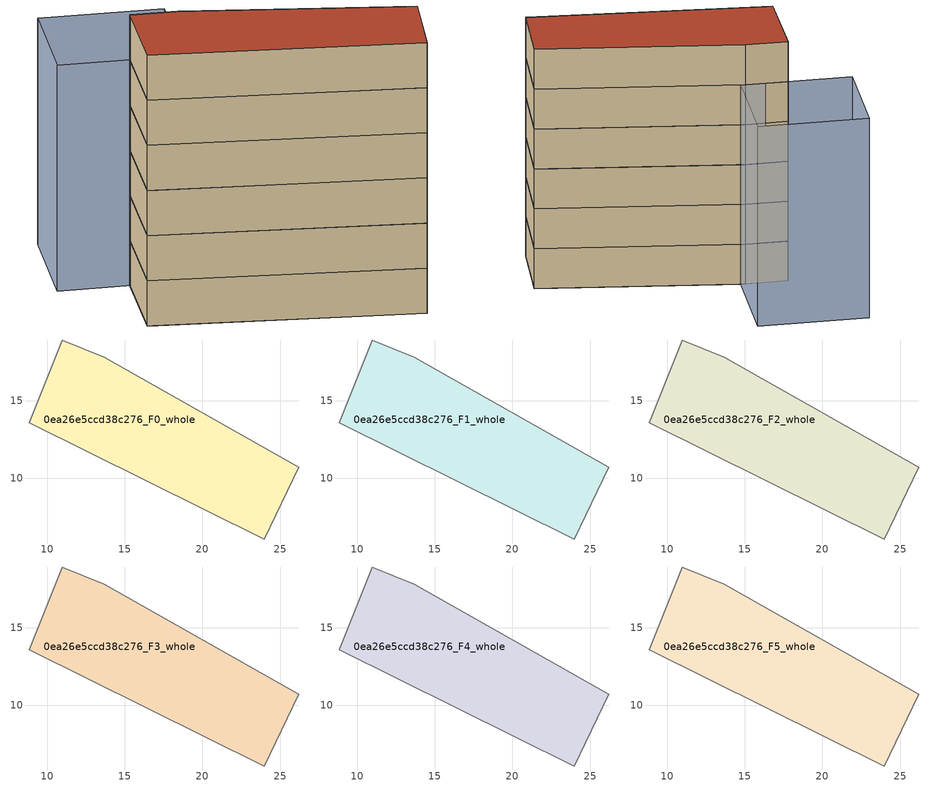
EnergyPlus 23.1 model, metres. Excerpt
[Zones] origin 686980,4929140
0ea26e5ccd38c276_F0_whole
 floor ground (EU_floor_Construction): 23.97,6.09 26.22,10.74 13.68,17.82 10.97,18.92 8.82,13.58 z0
 wall adiabatic (EU_wall_Construction): 23.97,6.09 8.82,13.58 10.97,18.92 13.68,17.82 26.22,10.74 23.97,6.09 z0:3
0ea26e5ccd38c276_F1_whole
 floor to 0ea26e5ccd38c276_F0_whole (EU_floor_Construction): 23.97,6.09 26.22,10.74 13.68,17.82 10.97,18.92 8.82,13.58 z3
 wall adiabatic (EU_wall_Construction): 23.97,6.09 8.82,13.58 10.97,18.92 13.68,17.82 26.22,10.74 23.97,6.09 z3:6
0ea26e5ccd38c276_F2_whole
 floor to 0ea26e5ccd38c276_F1_whole (EU_floor_Construction): 23.97,6.09 26.22,10.74 13.68,17.82 10.97,18.92 8.82,13.58 z6
 wall adiabatic (EU_wall_Construction): 23.97,6.09 8.82,13.58 10.97,18.92 13.68,17.82 26.22,10.74 23.97,6.09 z6:9
0ea26e5ccd38c276_F3_whole
 floor to 0ea26e5ccd38c276_F2_whole (EU_floor_Construction): 23.97,6.09 26.22,10.74 13.68,17.82 10.97,18.92 8.82,13.58 z9
 wall adiabatic (EU_wall_Construction): 23.97,6.09 8.82,13.58 10.97,18.92 13.68,17.82 26.22,10.74 23.97,6.09 z9:12
0ea26e5ccd38c276_F4_whole
 floor to 0ea26e5ccd38c276_F3_whole (EU_floor_Construction): 23.97,6.09 26.22,10.74 13.68,17.82 10.97,18.92 8.82,13.58 z12
 wall adiabatic (EU_wall_Construction): 23.97,6.09 8.82,13.58 10.97,18.92 13.68,17.82 26.22,10.74 23.97,6.09 z12:15
0ea26e5ccd38c276_F5_whole
 floor to 0ea26e5ccd38c276_F4_whole (EU_floor_Construction): 23.97,6.09 26.22,10.74 13.68,17.82 10.97,18.92 8.82,13.58 z15
 wall adiabatic (EU_wall_Construction): 23.97,6.09 8.82,13.58 10.97,18.92 13.68,17.82 26.22,10.74 23.97,6.09 z15:18
 roof outside (EU_roof_Construction): 26.22,10.74 23.97,6.09 8.82,13.58 10.97,18.92 13.68,17.82 z18
shading: 14.01,17.68 6.88,20.6 / 6.88,20.6 9.41,26.79 / 9.41,26.79 16.54,23.88 / 16.54,23.88 14.01,17.68 z0:15
[Building]
EU S2 Campaign: North Axis=0; Terrain=City; Solar Distribution=FullExterior
[Site:Location]
Bologna: Latitude=44.5; Longitude=11.25; Time Zone=1; Elevation=37
[SizingPeriod:WeatherFileDays]
AnnualSizingPeriod: Begin Month=1; Begin Day of Month=1; End Month=12; End Day of Month=31; Day of Week for Start Day=Monday; Use Weather File Daylight Saving Period=No; Use Weather File Rain and Snow Indicators=No
[MATERIAL]
EU_InternalMass_Material: Roughness=MediumRough; Thickness=0.1; Conductivity=1; Density=1800; Specific Heat=900; Thermal Absorptance=0.9; Solar Absorptance=0.7; Visible Absorptance=0.7
[MATERIAL:NOMASS] Roughness=MediumRough; Thermal Absorptance=0.9; Solar Absorptance=0.7; Visible Absorptance=0.7
Name | Thermal Resistance
EU_wall_NoMass | 0.905828
EU_roof_NoMass | 0.37593
EU_floor_NoMass | 0.67114
[CONSTRUCTION]
EU_wall_Construction: EU_wall_NoMass
EU_roof_Construction: EU_roof_NoMass
EU_floor_Construction: EU_floor_NoMass
EU_InternalMass_Construction: EU_InternalMass_Material
[ZONE] Type=1; Multiplier=1; Ceiling Height=autocalculate; Floor Area=autocalculate; Part of Total Floor Area=Yes
Name | Volume
0ea26e5ccd38c276_F0_whole | 287.383
0ea26e5ccd38c276_F1_whole; 0ea26e5ccd38c276_F2_whole; 0ea26e5ccd38c276_F3_whole; 0ea26e5ccd38c276_F4_whole; 0ea26e5ccd38c276_F5_whole | 287.384
[INTERNALMASS] Construction=EU_InternalMass_Construction; Surface Area=95.7947
Name | Zone or ZoneList
0ea26e5ccd38c276_F0_whole_EU_InternalMass | 0ea26e5ccd38c276_F0_whole
0ea26e5ccd38c276_F1_whole_EU_InternalMass | 0ea26e5ccd38c276_F1_whole
0ea26e5ccd38c276_F2_whole_EU_InternalMass | 0ea26e5ccd38c276_F2_whole
0ea26e5ccd38c276_F3_whole_EU_InternalMass | 0ea26e5ccd38c276_F3_whole
0ea26e5ccd38c276_F4_whole_EU_InternalMass | 0ea26e5ccd38c276_F4_whole
0ea26e5ccd38c276_F5_whole_EU_InternalMass | 0ea26e5ccd38c276_F5_whole
[OTHEREQUIPMENT] Fuel Type=Electricity; Design Level Calculation Method=Watts/Area; Power per Zone Floor Area=1; Fraction Latent=0; Fraction Radiant=0; Fraction Lost=0; Carbon Dioxide Generation Rate=0; EndUse Subcategory=EU_Step8_InternalGains
Name | Zone or ZoneList or Space or SpaceList | Schedule
EU_Step8_InternalGain_0ea26e5ccd38c276_F0_whole_f000 | 0ea26e5ccd38c276_F0_whole | EU_Step8_GainSchedule_0ea26e5ccd38c276_F0_whole_f000
EU_Step8_InternalGain_0ea26e5ccd38c276_F1_whole_f000 | 0ea26e5ccd38c276_F1_whole | EU_Step8_GainSchedule_0ea26e5ccd38c276_F1_whole_f000
EU_Step8_InternalGain_0ea26e5ccd38c276_F2_whole_f000 | 0ea26e5ccd38c276_F2_whole | EU_Step8_GainSchedule_0ea26e5ccd38c276_F2_whole_f000
EU_Step8_InternalGain_0ea26e5ccd38c276_F3_whole_f000 | 0ea26e5ccd38c276_F3_whole | EU_Step8_GainSchedule_0ea26e5ccd38c276_F3_whole_f000
EU_Step8_InternalGain_0ea26e5ccd38c276_F4_whole_f000 | 0ea26e5ccd38c276_F4_whole | EU_Step8_GainSchedule_0ea26e5ccd38c276_F4_whole_f000
EU_Step8_InternalGain_0ea26e5ccd38c276_F5_whole_f000 | 0ea26e5ccd38c276_F5_whole | EU_Step8_GainSchedule_0ea26e5ccd38c276_F5_whole_f000
[ZONEVENTILATION:DESIGNFLOWRATE] Schedule=EU_AlwaysOn; Design Flow Rate Calculation Method=AirChanges/Hour; Air Changes per Hour=0.73129; Ventilation Type=Natural; Fan Pressure Rise=0; Fan Total Efficiency=1; Constant Term Coefficient=1; Temperature Term Coefficient=0; Velocity Term Coefficient=0; Velocity Squared Term Coefficient=0; Minimum Indoor Temperature=-100; Maximum Indoor Temperature=100; Delta Temperature=-100; Minimum Outdoor Temperature=-100; Maximum Outdoor Temperature=100; Maximum Wind Speed=40
Name | Zone or ZoneList or Space or SpaceList
EU_ConstantAir_0ea26e5ccd38c276_F0_whole | 0ea26e5ccd38c276_F0_whole
EU_ConstantAir_0ea26e5ccd38c276_F1_whole | 0ea26e5ccd38c276_F1_whole
EU_ConstantAir_0ea26e5ccd38c276_F2_whole | 0ea26e5ccd38c276_F2_whole
EU_ConstantAir_0ea26e5ccd38c276_F3_whole | 0ea26e5ccd38c276_F3_whole
EU_ConstantAir_0ea26e5ccd38c276_F4_whole | 0ea26e5ccd38c276_F4_whole
EU_ConstantAir_0ea26e5ccd38c276_F5_whole | 0ea26e5ccd38c276_F5_whole
[HVACTEMPLATE:THERMOSTAT] Constant Heating Setpoint=20; Constant Cooling Setpoint=50
EU_HeatOnly_0ea26e5ccd38c276_F0_whole; EU_HeatOnly_0ea26e5ccd38c276_F1_whole; EU_HeatOnly_0ea26e5ccd38c276_F2_whole; EU_HeatOnly_0ea26e5ccd38c276_F3_whole; EU_HeatOnly_0ea26e5ccd38c276_F4_whole; EU_HeatOnly_0ea26e5ccd38c276_F5_whole
[HVACTEMPLATE:ZONE:IDEALLOADSAIRSYSTEM] System Availability Schedule=EU_AlwaysOn; Maximum Heating Supply Air Temperature=50; Minimum Cooling Supply Air Temperature=13; Maximum Heating Supply Air Humidity Ratio=0.0156; Minimum Cooling Supply Air Humidity Ratio=0.0077; Heating Limit=NoLimit; Cooling Limit=NoLimit; Heating Availability Schedule=EU_AlwaysOn; Cooling Availability Schedule=EU_CoolingOff; Dehumidification Control Type=ConstantSensibleHeatRatio; Cooling Sensible Heat Ratio=0.7; Dehumidification Setpoint=60; Humidification Control Type=None; Humidification Setpoint=30; Outdoor Air Method=None; Outdoor Air Flow Rate per Person=0.00944; Outdoor Air Flow Rate per Zone Floor Area=0; Outdoor Air Flow Rate per Zone=0; Demand Controlled Ventilation Type=None; Outdoor Air Economizer Type=NoEconomizer; Heat Recovery Type=None; Sensible Heat Recovery Effectiveness=0.7; Latent Heat Recovery Effectiveness=0.65
Name | Template Thermostat
0ea26e5ccd38c276_F0_whole | EU_HeatOnly_0ea26e5ccd38c276_F0_whole
0ea26e5ccd38c276_F1_whole | EU_HeatOnly_0ea26e5ccd38c276_F1_whole
0ea26e5ccd38c276_F2_whole | EU_HeatOnly_0ea26e5ccd38c276_F2_whole
0ea26e5ccd38c276_F3_whole | EU_HeatOnly_0ea26e5ccd38c276_F3_whole
0ea26e5ccd38c276_F4_whole | EU_HeatOnly_0ea26e5ccd38c276_F4_whole
0ea26e5ccd38c276_F5_whole | EU_HeatOnly_0ea26e5ccd38c276_F5_whole
[SIZING:ZONE] Zone Cooling Design Supply Air Temperature Input Method=SupplyAirTemperature; Zone Cooling Design Supply Air Temperature=13; Zone Heating Design Supply Air Temperature Input Method=SupplyAirTemperature; Zone Heating Design Supply Air Temperature=50; Zone Cooling Design Supply Air Humidity Ratio=0.008; Zone Heating Design Supply Air Humidity Ratio=0.008; Cooling Design Air Flow Method=DesignDay; Cooling Design Air Flow Rate=0; Cooling Minimum Air Flow per Zone Floor Area=0.000762; Cooling Minimum Air Flow=0; Cooling Minimum Air Flow Fraction=0.2; Heating Design Air Flow Method=DesignDay; Heating Design Air Flow Rate=0; Heating Maximum Air Flow per Zone Floor Area=0.002032; Heating Maximum Air Flow=0.141576; Heating Maximum Air Flow Fraction=0.3; Account for Dedicated Outdoor Air System=No; Dedicated Outdoor Air System Control Strategy=NeutralSupplyAir; Dedicated Outdoor Air Low Setpoint Temperature for Design=autosize; Dedicated Outdoor Air High Setpoint Temperature for Design=autosize; Zone Load Sizing Method=Sensible Load Only No Latent Load; Zone Latent Cooling Design Supply Air Humidity Ratio Input Method=HumidityRatioDifference; Zone Cooling Design Supply Air Humidity Ratio Difference=0.005; Zone Latent Heating Design Supply Air Humidity Ratio Input Method=HumidityRatioDifference; Zone Humidification Design Supply Air Humidity Ratio Difference=0.005
0ea26e5ccd38c276_F0_whole; 0ea26e5ccd38c276_F1_whole; 0ea26e5ccd38c276_F2_whole; 0ea26e5ccd38c276_F3_whole; 0ea26e5ccd38c276_F4_whole; 0ea26e5ccd38c276_F5_whole
[SCHEDULE:CONSTANT]
Name | Hourly Value
EU_AlwaysOn | 1
EU_CoolingOff | 0
[SCHEDULE:FILE] Column Number=1; Rows to Skip at Top=0; Number of Hours of Data=8760; Column Separator=Comma; Interpolate to Timestep=No; Minutes per Item=60; Adjust Schedule for Daylight Savings=Yes
Name | File
EU_Step8_GainSchedule_0ea26e5ccd38c276_F0_whole_f000 | ../../schedules/0ea26e5ccd38c276/0ea26e5ccd38c276_F0_whole_f000_gain.csv
EU_Step8_GainSchedule_0ea26e5ccd38c276_F1_whole_f000 | ../../schedules/0ea26e5ccd38c276/0ea26e5ccd38c276_F1_whole_f000_gain.csv
EU_Step8_GainSchedule_0ea26e5ccd38c276_F2_whole_f000 | ../../schedules/0ea26e5ccd38c276/0ea26e5ccd38c276_F2_whole_f000_gain.csv
EU_Step8_GainSchedule_0ea26e5ccd38c276_F3_whole_f000 | ../../schedules/0ea26e5ccd38c276/0ea26e5ccd38c276_F3_whole_f000_gain.csv
EU_Step8_GainSchedule_0ea26e5ccd38c276_F4_whole_f000 | ../../schedules/0ea26e5ccd38c276/0ea26e5ccd38c276_F4_whole_f000_gain.csv
EU_Step8_GainSchedule_0ea26e5ccd38c276_F5_whole_f000 | ../../schedules/0ea26e5ccd38c276/0ea26e5ccd38c276_F5_whole_f000_gain.csv
